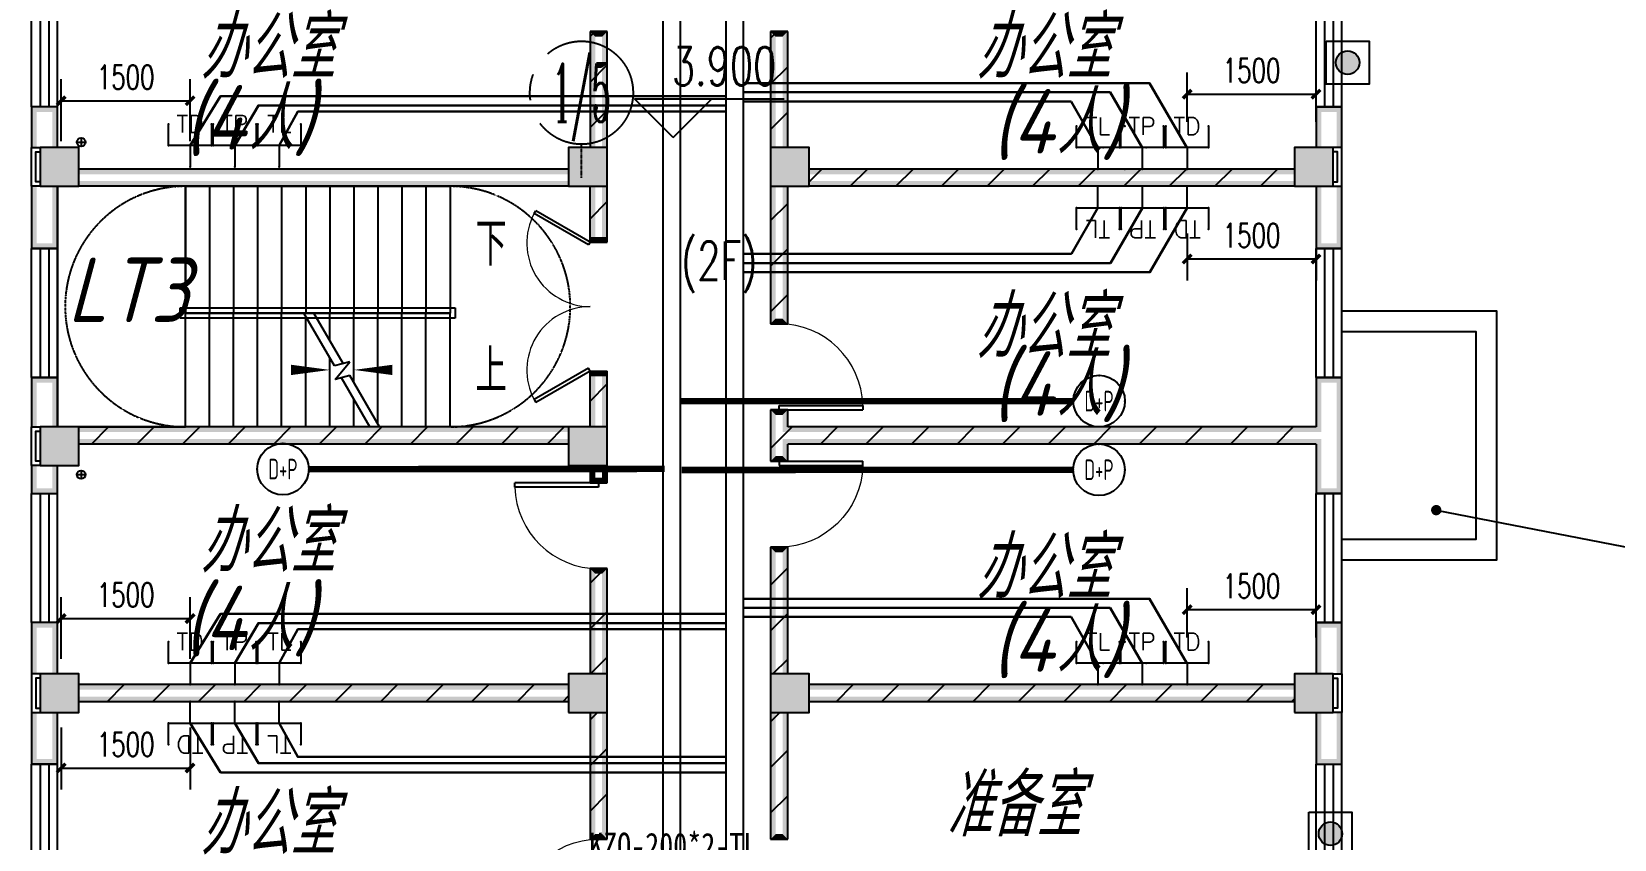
# Model space of a CAD drawing. Extents: x 1241380 to 1952554, y 1012187 to 1766051.
# Drawn here: x 1575465 to 1593888, y 1069263 to 1078663 of the extents above; entities that cross this region are included whole.
import ezdxf
from ezdxf.enums import TextEntityAlignment as Align

# ---------------------------------------------------------------- set-up
doc = ezdxf.new("R2010")
doc.units = 0
doc.linetypes.add('CENTER', pattern=[2, 1.25, -0.25, 0.25, -0.25])
doc.linetypes.add('DASH', pattern=[0.35, 0.25, -0.1])
for name, color, linetype in [('1-建筑底图', 8, 'Continuous'), ('AXIS', 251, 'CENTER'), ('AXIS_TEXT', 7, 'Continuous'), ('CABLETRAY_PDS', 4, 'Continuous'), ('EQUIP-插座', 3, 'Continuous'), ('EQUIP-照明', 3, 'Continuous'), ('EQUIP-通讯', 3, 'Continuous'), ('PUB_HATCH', 8, 'Continuous'), ('TEL_DIM', 3, 'Continuous'), ('WIRE-综合布线', 5, 'Continuous'), ('光纤点位', 3, 'Continuous'), ('内网桥架', 1, 'Continuous'), ('填充', 8, 'Continuous'), ('抗震支吊架', 2, 'Continuous'), ('排水', 153, 'Continuous'), ('红机电话', 3, 'Continuous'), ('蓝机电话', 3, 'Continuous')]:
    doc.layers.add(name, color=color, linetype=linetype)
doc.layers.add('内网线路', color=1, linetype='Continuous', lineweight=30)
doc.layers.get('EQUIP-插座').off()
doc.styles.add('_TCH_AXIS', font='COMPLEX', dxfattribs={"bigfont": 'GBCBIG'})
doc.styles.add('_TCH_DIM', font='SIMPLEX', dxfattribs={"bigfont": 'GBCBIG'})
doc.styles.add('_TEL_ATTDEF', font='GBENOR', dxfattribs={"width": 0.8, "height": 3, "bigfont": 'GBCBIG'})
doc.styles.add('_TEL_DIM', font='SIMPLEX', dxfattribs={"width": 0.8, "height": 3.5, "bigfont": 'HZTXT'})
doc.styles.add('A_DIM_T3', font='SIMPLEX', dxfattribs={"width": 0.7, "bigfont": 'HZ'})
doc.styles.add('COMPLEX', font='COMPLEX')
doc.styles.add('kzcad', font='', dxfattribs={"width": 0.8})
doc.styles.get("Standard").update_dxf_attribs({"font": 'gbeitc.shx', "bigfont": 'gbcbig.shx'})
doc.styles.get('kzcad').set_extended_font_data('SimSun')
doc.linetypes.add('JIEDI', pattern='A,1.25,-0.25,0.25,-0.25,0.625,["/",Standard,S=0.6,R=0,X=0,Y=-0.3],0.625,-0.25,0.25,-0.25', length=4)
doc.dimstyles.new('_TCH_ARCH&&100', dxfattribs={"dimtxt": 280, "dimasz": 100, "dimexe": 250, "dimexo": 300, "dimgap": 135, "dimtad": 1, "dimdec": 0, "dimzin": 0, "dimdsep": 46, "dimtxsty": 'A_DIM_T3', "dimblk": 'ARCHTICK', "dimcen": 0.09, "dimclrt": 7, "dimazin": 2, "dimtfac": 1, "dimtdec": 0, "dimtix": 1, "dimtmove": 2, "dimatfit": 3, "dimfxl": 100, "dimtolj": 1, "dimtzin": 0, "dimarcsym": 0})
pattern_1 = [(45, (933820.03, 485085.73), (-265.16515, 265.16515), [])]

# ---------------------------------------------------------------- blocks, each defined once
blk = doc.blocks.new('_AXISO')
blk.add_circle((0, 0), 0.5)
at = {"layer": 'AXIS_TEXT', "style": 'COMPLEX', "width": 1.041667}
blk.add_attdef('A', text='', height=0.56, dxfattribs=at).set_placement((-0.25, -0.28), (0.25, -0.28), align=Align.FIT)
blk = doc.blocks.new('ERT')
at = {"layer": 'AXIS'}
blk.add_line((937858.2, 821442.1), (937858.2, 821831), dxfattribs=at)
ref = blk.add_blockref('_AXISO', (937858.2, 822431), dxfattribs=dict(at, xscale=1200, yscale=1200, zscale=1200))
ref.add_attrib('A', '1/5', dxfattribs={"layer": 'AXIS_TEXT', "height": 678.82, "style": '_TCH_AXIS', "width": 0.411765}).set_placement((937518.8, 822091.6), (938197.6, 822091.6), align=Align.FIT)
blk = doc.blocks.new('ng')
at = {"layer": '排水'}
for p, q in [((345991, 781358), (346091, 781358)), ((346041, 781408), (346041, 781308))]:
    blk.add_line(p, q, dxfattribs=at)
blk.add_circle((346041, 781358), 50, dxfattribs=at)
blk = doc.blocks.new('雨水管')
at = {"layer": '排水'}
for p in [(585943, -88251), (585943, -92122)]:
    blk.add_blockref('ng', p, dxfattribs=at)
blk = doc.blocks.new('xfjyc')
at = {"layer": '填充'}
h = blk.add_hatch(color=1, dxfattribs=at)
h.dxf.hatch_style = 1
edge = h.paths.add_edge_path()
edge.add_arc((250, 250), 137, 0, 360)
blk.add_lwpolyline([(0, 500), (500, 500), (500, 0), (0, 0)], close=True)
at = {"color": 1}
blk.add_circle((250, 250), 137, dxfattribs=at)
blk = doc.blocks.new('120men-1500')
at = {"color": 4}
for p, q in [((924728, 318058), (924362, 317425)), ((924761, 318039), (924395, 317406)), ((924728, 318058), (924761, 318039)), ((926228, 318058), (926196, 318039)), ((926196, 318039), (926561, 317406)), ((926228, 318058), (926594, 317425)), ((924395, 317406), (924362, 317425)), ((926561, 317406), (926594, 317425))]:
    blk.add_line(p, q, dxfattribs=at)
at = {"color": 4, "lineweight": 13}
for centre, start, end in [((924738, 318062), 242.3683, 359.7257), ((926218, 318062), 180.2743, 297.6317)]:
    blk.add_arc(centre, 740, start, end, dxfattribs=at)
blk = doc.blocks.new('$DorLib2D$00000001')
at = {"color": 0}
for p, q in [((0.45, 0.975), (0.5, 0.975)), ((0.45, 0), (0.45, 0.975)), ((0.5, 0), (0.5, 0.975)), ((0.5, 0), (0.45, 0))]:
    blk.add_line(p, q, dxfattribs=at)
at = {"color": 0, "lineweight": 13}
blk.add_arc((0.475, 0), 0.975, 91.4693, 180, dxfattribs=at)
blk = doc.blocks.new('$WINLIB2D$00000001')
at = {"color": 0}
for points in [[(-0.5, 0.5), (-0.5, -0.5)], [(-0.5, 0.5), (0.5, 0.5)], [(0.5, -0.5), (0.5, 0.5)], [(0.5, 0.167), (-0.5, 0.167)], [(0.5, -0.167), (-0.5, -0.167)], [(-0.5, -0.5), (0.5, -0.5)]]:
    blk.add_lwpolyline(points, dxfattribs=at)
blk = doc.blocks.new('_FZH')
blk.add_lwpolyline([(-0.5, -0.5), (0.5, -0.5), (0.5, 0.5), (-0.5, 0.5)], close=True)
at = {"layer": 'PUB_HATCH'}
blk.add_solid([(-0.5, -0.5), (0.5, -0.5), (-0.5, 0.5), (0.5, 0.5)], dxfattribs=at)
blk = doc.blocks.new('1-二层建筑底图')
at = {"layer": '1-建筑底图'}
h = blk.add_hatch(dxfattribs=at)
h.set_pattern_fill('普通砖', color=256, scale=150, style=0)
h.set_pattern_definition(pattern_1)
h.paths.add_polyline_path([(1581965, 1122521), (1582165, 1122521), (1582165, 1123871), (1581965, 1123871)])
for points in [[(1582165, 1123871), (1581965, 1123871), (1582025, 1123811), (1582105, 1123811)], [(1581965, 1122521), (1582025, 1122521), (1582025, 1123811), (1581965, 1123871)], [(1582105, 1122521), (1582165, 1122521), (1582165, 1123871), (1582105, 1123811)], [(1584265, 1123871), (1584065, 1123871), (1584125, 1123811), (1584205, 1123811)], [(1584065, 1122521), (1584125, 1122521), (1584125, 1123811), (1584065, 1123871)], [(1584205, 1122521), (1584265, 1122521), (1584265, 1123871), (1584205, 1123811)], [(1575765, 1122996), (1575465, 1122996), (1575525, 1122936), (1575705, 1122936)], [(1575465, 1122996), (1575465, 1122521), (1575525, 1122521), (1575525, 1122936)], [(1575765, 1122521), (1575765, 1122996), (1575705, 1122936), (1575705, 1122521)], [(1590715, 1122996), (1590415, 1122996), (1590475, 1122936), (1590655, 1122936)], [(1590415, 1122996), (1590415, 1122521), (1590475, 1122521), (1590475, 1122936)], [(1590715, 1122521), (1590715, 1122996), (1590655, 1122936), (1590655, 1122521)], [(1576015, 1122521), (1575565, 1122521), (1575625, 1122461), (1575955, 1122461)], [(1575565, 1122521), (1575565, 1122071), (1575625, 1122131), (1575625, 1122461)], [(1576015, 1122071), (1576015, 1122521), (1575955, 1122461), (1575955, 1122131)], [(1582165, 1122521), (1581715, 1122521), (1581775, 1122461), (1582105, 1122461)], [(1581715, 1122521), (1581715, 1122071), (1581775, 1122131), (1581775, 1122461)], [(1582165, 1122071), (1582165, 1122521), (1582105, 1122461), (1582105, 1122131)], [(1584515, 1122521), (1584065, 1122521), (1584125, 1122461), (1584455, 1122461)], [(1584065, 1122521), (1584065, 1122071), (1584125, 1122131), (1584125, 1122461)], [(1584515, 1122071), (1584515, 1122521), (1584455, 1122461), (1584455, 1122131)], [(1590615, 1122521), (1590165, 1122521), (1590225, 1122461), (1590555, 1122461)], [(1590165, 1122521), (1590165, 1122071), (1590225, 1122131), (1590225, 1122461)], [(1590615, 1122071), (1590615, 1122521), (1590555, 1122461), (1590555, 1122131)], [(1575565, 1122071), (1576015, 1122071), (1575955, 1122131), (1575625, 1122131)], [(1576015, 1122271), (1576015, 1122211), (1581715, 1122211), (1581715, 1122271)], [(1576015, 1122131), (1576015, 1122071), (1581715, 1122071), (1581715, 1122131)], [(1581715, 1122071), (1582165, 1122071), (1582105, 1122131), (1581775, 1122131)], [(1584065, 1122071), (1584515, 1122071), (1584455, 1122131), (1584125, 1122131)], [(1584515, 1122271), (1584515, 1122211), (1590165, 1122211), (1590165, 1122271)], [(1584515, 1122131), (1584515, 1122071), (1590165, 1122071), (1590165, 1122131)], [(1590165, 1122071), (1590615, 1122071), (1590555, 1122131), (1590225, 1122131)], [(1575465, 1122071), (1575465, 1121346), (1575525, 1121406), (1575525, 1122071)], [(1575765, 1121346), (1575765, 1122071), (1575705, 1122071), (1575705, 1121406)], [(1582025, 1122071), (1581965, 1122071), (1581965, 1121421), (1582025, 1121421)], [(1582165, 1122071), (1582105, 1122071), (1582105, 1121421), (1582165, 1121421)], [(1584125, 1122071), (1584065, 1122071), (1584065, 1120471), (1584125, 1120531)], [(1584265, 1122071), (1584205, 1122071), (1584205, 1120531), (1584265, 1120471)], [(1590415, 1122071), (1590415, 1121346), (1590475, 1121406), (1590475, 1122071)], [(1590715, 1121346), (1590715, 1122071), (1590655, 1122071), (1590655, 1121406)], [(1575465, 1121346), (1575765, 1121346), (1575705, 1121406), (1575525, 1121406)], [(1581965, 1121421), (1582165, 1121421), (1582165, 1121481), (1581965, 1121481)], [(1590415, 1121346), (1590715, 1121346), (1590655, 1121406), (1590475, 1121406)], [(1584065, 1120471), (1584265, 1120471), (1584205, 1120531), (1584125, 1120531)], [(1581965, 1119271), (1582025, 1119271), (1582025, 1119921), (1581965, 1119921)], [(1581965, 1119921), (1581965, 1119861), (1582165, 1119861), (1582165, 1119921)], [(1582105, 1119271), (1582165, 1119271), (1582165, 1119921), (1582105, 1119921)], [(1575765, 1119846), (1575465, 1119846), (1575525, 1119786), (1575705, 1119786)], [(1575465, 1119846), (1575465, 1119271), (1575525, 1119271), (1575525, 1119786)], [(1575705, 1119271), (1575765, 1119271), (1575765, 1119846), (1575705, 1119786)], [(1590715, 1119846), (1590415, 1119846), (1590475, 1119786), (1590655, 1119786)], [(1590415, 1119846), (1590415, 1119271), (1590475, 1119211), (1590475, 1119786)], [(1590715, 1119171), (1590715, 1119846), (1590655, 1119786), (1590655, 1119171)], [(1584265, 1119471), (1584065, 1119471), (1584125, 1119411), (1584205, 1119411)], [(1584065, 1119471), (1584065, 1119171), (1584125, 1119171), (1584125, 1119411)], [(1584265, 1119271), (1584265, 1119471), (1584205, 1119411), (1584205, 1119211)], [(1576015, 1119271), (1575565, 1119271), (1575625, 1119211), (1575955, 1119211)], [(1575565, 1119271), (1575565, 1118821), (1575625, 1118881), (1575625, 1119211)], [(1576015, 1118821), (1576015, 1119271), (1575955, 1119211), (1575955, 1118881)], [(1576015, 1119271), (1576015, 1119211), (1581715, 1119211), (1581715, 1119271)], [(1582165, 1119271), (1581715, 1119271), (1581775, 1119211), (1582105, 1119211)], [(1581715, 1119271), (1581715, 1118821), (1581775, 1118881), (1581775, 1119211)], [(1582165, 1118821), (1582165, 1119271), (1582105, 1119211), (1582105, 1118881)], [(1584065, 1119171), (1584065, 1118871), (1584125, 1118931), (1584125, 1119171)], [(1590415, 1119271), (1584265, 1119271), (1584205, 1119211), (1590475, 1119211)], [(1590715, 1118496), (1590715, 1119171), (1590655, 1119171), (1590655, 1118556)], [(1576015, 1119131), (1576015, 1119071), (1581715, 1119071), (1581715, 1119131)], [(1584265, 1118871), (1584265, 1119071), (1584205, 1119131), (1584205, 1118931)], [(1590415, 1119071), (1584265, 1119071), (1584205, 1119131), (1590475, 1119131)], [(1590415, 1119071), (1590415, 1118496), (1590475, 1118556), (1590475, 1119131)], [(1575465, 1118821), (1575465, 1118496), (1575525, 1118556), (1575525, 1118821)], [(1575565, 1118821), (1576015, 1118821), (1575955, 1118881), (1575625, 1118881)], [(1575765, 1118496), (1575765, 1118821), (1575705, 1118821), (1575705, 1118556)], [(1581715, 1118821), (1582165, 1118821), (1582105, 1118881), (1581775, 1118881)], [(1582025, 1118821), (1581965, 1118821), (1581965, 1118621), (1582025, 1118681)], [(1582165, 1118821), (1582105, 1118821), (1582105, 1118681), (1582165, 1118621)], [(1584065, 1118871), (1584265, 1118871), (1584205, 1118931), (1584125, 1118931)], [(1581965, 1118621), (1582165, 1118621), (1582105, 1118681), (1582025, 1118681)], [(1575465, 1118496), (1575765, 1118496), (1575705, 1118556), (1575525, 1118556)], [(1590415, 1118496), (1590715, 1118496), (1590655, 1118556), (1590475, 1118556)], [(1584265, 1117871), (1584065, 1117871), (1584125, 1117811), (1584205, 1117811)], [(1584065, 1116396), (1584125, 1116396), (1584125, 1117811), (1584065, 1117871)], [(1584205, 1116396), (1584265, 1116396), (1584265, 1117871), (1584205, 1117811)], [(1582165, 1117621), (1581965, 1117621), (1582025, 1117561), (1582105, 1117561)], [(1581965, 1116396), (1582025, 1116396), (1582025, 1117561), (1581965, 1117621)], [(1582105, 1116396), (1582165, 1116396), (1582165, 1117621), (1582105, 1117561)], [(1575765, 1116996), (1575465, 1116996), (1575525, 1116936), (1575705, 1116936)], [(1575465, 1116996), (1575465, 1116396), (1575525, 1116396), (1575525, 1116936)], [(1575765, 1116396), (1575765, 1116996), (1575705, 1116936), (1575705, 1116396)], [(1590715, 1116996), (1590415, 1116996), (1590475, 1116936), (1590655, 1116936)], [(1590415, 1116996), (1590415, 1116396), (1590475, 1116396), (1590475, 1116936)], [(1590715, 1116396), (1590715, 1116996), (1590655, 1116936), (1590655, 1116396)], [(1576015, 1116396), (1575565, 1116396), (1575625, 1116336), (1575955, 1116336)], [(1575565, 1116396), (1575565, 1115946), (1575625, 1116006), (1575625, 1116336)], [(1576015, 1115946), (1576015, 1116396), (1575955, 1116336), (1575955, 1116006)], [(1576015, 1116271), (1576015, 1116211), (1581715, 1116211), (1581715, 1116271)], [(1582165, 1116396), (1581715, 1116396), (1581775, 1116336), (1582105, 1116336)], [(1581715, 1116396), (1581715, 1115946), (1581775, 1116006), (1581775, 1116336)], [(1582165, 1115946), (1582165, 1116396), (1582105, 1116336), (1582105, 1116006)], [(1584515, 1116396), (1584065, 1116396), (1584125, 1116336), (1584455, 1116336)], [(1584065, 1116396), (1584065, 1115946), (1584125, 1116006), (1584125, 1116336)], [(1584515, 1115946), (1584515, 1116396), (1584455, 1116336), (1584455, 1116006)], [(1584515, 1116271), (1584515, 1116211), (1590165, 1116211), (1590165, 1116271)], [(1590615, 1116396), (1590165, 1116396), (1590225, 1116336), (1590555, 1116336)], [(1590165, 1116396), (1590165, 1115946), (1590225, 1116006), (1590225, 1116336)], [(1590615, 1115946), (1590615, 1116396), (1590555, 1116336), (1590555, 1116006)], [(1576015, 1116131), (1576015, 1116071), (1581715, 1116071), (1581715, 1116131)], [(1584515, 1116131), (1584515, 1116071), (1590165, 1116071), (1590165, 1116131)], [(1575465, 1115946), (1575465, 1115346), (1575525, 1115406), (1575525, 1115946)], [(1575565, 1115946), (1576015, 1115946), (1575955, 1116006), (1575625, 1116006)], [(1575765, 1115346), (1575765, 1115946), (1575705, 1115946), (1575705, 1115406)], [(1581715, 1115946), (1582165, 1115946), (1582105, 1116006), (1581775, 1116006)], [(1582025, 1115946), (1581965, 1115946), (1581965, 1114472), (1582025, 1114532)], [(1582165, 1115946), (1582105, 1115946), (1582105, 1114532), (1582165, 1114472)], [(1584065, 1115946), (1584515, 1115946), (1584455, 1116006), (1584125, 1116006)], [(1584125, 1115946), (1584065, 1115946), (1584065, 1114471), (1584125, 1114531)], [(1584265, 1115946), (1584205, 1115946), (1584205, 1114531), (1584265, 1114471)], [(1590165, 1115946), (1590615, 1115946), (1590555, 1116006), (1590225, 1116006)], [(1590415, 1115946), (1590415, 1115346), (1590475, 1115406), (1590475, 1115946)], [(1590715, 1115346), (1590715, 1115946), (1590655, 1115946), (1590655, 1115406)], [(1575465, 1115346), (1575765, 1115346), (1575705, 1115406), (1575525, 1115406)], [(1590415, 1115346), (1590715, 1115346), (1590655, 1115406), (1590475, 1115406)], [(1581965, 1114472), (1582165, 1114472), (1582105, 1114532), (1582025, 1114532)], [(1584065, 1114471), (1584265, 1114471), (1584205, 1114531), (1584125, 1114531)]]:
    blk.add_hatch(color=256, dxfattribs=at).paths.add_polyline_path(points)
h = blk.add_hatch(dxfattribs=at)
h.set_pattern_fill('普通砖', color=256, scale=150, style=0)
h.set_pattern_definition(pattern_1)
h.paths.add_polyline_path([(1584065, 1122521), (1584265, 1122521), (1584265, 1123871), (1584065, 1123871)])
h = blk.add_hatch(dxfattribs=at)
h.set_pattern_fill('普通砖', color=256, scale=150, style=0)
h.set_pattern_definition(pattern_1)
h.paths.add_polyline_path([(1584515, 1122271), (1584515, 1122071), (1590165, 1122071), (1590165, 1122271)])
h = blk.add_hatch(dxfattribs=at)
h.set_pattern_fill('普通砖', color=256, scale=150, style=0)
h.set_pattern_definition(pattern_1)
h.paths.add_polyline_path([(1582165, 1122071), (1581965, 1122071), (1581965, 1121421), (1582165, 1121421)])
h = blk.add_hatch(dxfattribs=at)
h.set_pattern_fill('普通砖', color=256, scale=150, style=0)
h.set_pattern_definition(pattern_1)
h.paths.add_polyline_path([(1584265, 1122071), (1584065, 1122071), (1584065, 1120471), (1584265, 1120471)])
h = blk.add_hatch(dxfattribs=at)
h.set_pattern_fill('普通砖', color=256, scale=150, style=0)
h.set_pattern_definition(pattern_1)
h.paths.add_polyline_path([(1581965, 1119271), (1582165, 1119271), (1582165, 1119921), (1581965, 1119921)])
h = blk.add_hatch(dxfattribs=at)
h.set_pattern_fill('普通砖', color=256, scale=150, style=0)
h.set_pattern_definition(pattern_1)
h.paths.add_polyline_path([(1584205, 1119211), (1584265, 1119271), (1584265, 1119471), (1584065, 1119471), (1584065, 1119171), (1584198, 1119171)])
h = blk.add_hatch(dxfattribs=at)
h.set_pattern_fill('普通砖', color=256, scale=150, style=0)
h.set_pattern_definition(pattern_1)
h.paths.add_polyline_path([(1576015, 1119271), (1576015, 1119071), (1581715, 1119071), (1581715, 1119271)])
h = blk.add_hatch(dxfattribs=at)
h.set_pattern_fill('普通砖', color=256, scale=150, style=0)
h.set_pattern_definition(pattern_1)
h.paths.add_polyline_path([(1584198, 1119171), (1584065, 1119171), (1584065, 1118871), (1584265, 1118871), (1584265, 1119071), (1584205, 1119131)])
h = blk.add_hatch(dxfattribs=at)
h.set_pattern_fill('普通砖', color=256, scale=150, style=0)
h.set_pattern_definition(pattern_1)
h.paths.add_polyline_path([(1590515, 1119171), (1590415, 1119271), (1584265, 1119271), (1584205, 1119211), (1584198, 1119171), (1584205, 1119131), (1584265, 1119071), (1590415, 1119071)])
h = blk.add_hatch(dxfattribs=at)
h.set_pattern_fill('普通砖', color=256, scale=150, style=0)
h.set_pattern_definition(pattern_1)
h.paths.add_polyline_path([(1582165, 1118821), (1581965, 1118821), (1581965, 1118621), (1582165, 1118621)])
h = blk.add_hatch(dxfattribs=at)
h.set_pattern_fill('普通砖', color=256, scale=150, style=0)
h.set_pattern_definition(pattern_1)
h.paths.add_polyline_path([(1584065, 1116396), (1584265, 1116396), (1584265, 1117871), (1584065, 1117871)])
h = blk.add_hatch(dxfattribs=at)
h.set_pattern_fill('普通砖', color=256, scale=150, style=0)
h.set_pattern_definition(pattern_1)
h.paths.add_polyline_path([(1581965, 1116396), (1582165, 1116396), (1582165, 1117621), (1581965, 1117621)])
h = blk.add_hatch(dxfattribs=at)
h.set_pattern_fill('普通砖', color=256, scale=150, style=0)
h.set_pattern_definition(pattern_1)
h.paths.add_polyline_path([(1576015, 1116271), (1576015, 1116071), (1581715, 1116071), (1581715, 1116271)])
h = blk.add_hatch(dxfattribs=at)
h.set_pattern_fill('普通砖', color=256, scale=150, style=0)
h.set_pattern_definition(pattern_1)
h.paths.add_polyline_path([(1584515, 1116271), (1584515, 1116071), (1590165, 1116071), (1590165, 1116271)])
h = blk.add_hatch(dxfattribs=at)
h.set_pattern_fill('普通砖', color=256, scale=150, style=0)
h.set_pattern_definition(pattern_1)
h.paths.add_polyline_path([(1582165, 1115946), (1581965, 1115946), (1581965, 1114472), (1582165, 1114472)])
h = blk.add_hatch(dxfattribs=at)
h.set_pattern_fill('普通砖', color=256, scale=150, style=0)
h.set_pattern_definition(pattern_1)
h.paths.add_polyline_path([(1584265, 1115946), (1584065, 1115946), (1584065, 1114471), (1584265, 1114471)])
for p, q in [((1582165, 1123871), (1581965, 1123871)), ((1581965, 1123871), (1581965, 1122521)), ((1582165, 1122521), (1582165, 1123871)), ((1584265, 1123871), (1584065, 1123871)), ((1584065, 1123871), (1584065, 1122521)), ((1584265, 1122521), (1584265, 1123871)), ((1582932, 1122638), (1582482, 1123088)), ((1582482, 1123088), (1584223, 1123088)), ((1582932, 1122638), (1583382, 1123088)), ((1575765, 1122996), (1575465, 1122996)), ((1575465, 1122996), (1575465, 1122521)), ((1575765, 1122521), (1575765, 1122996)), ((1590715, 1122996), (1590415, 1122996)), ((1590415, 1122996), (1590415, 1122521)), ((1590715, 1122521), (1590715, 1122996)), ((1581715, 1122271), (1576015, 1122271)), ((1590165, 1122271), (1584515, 1122271)), ((1575465, 1122071), (1575465, 1121346)), ((1575765, 1121346), (1575765, 1122071)), ((1575765, 1122071), (1575765, 1119271)), ((1577255, 1122071), (1576015, 1122071)), ((1581715, 1122071), (1576015, 1122071)), ((1577255, 1119271), (1577255, 1122071)), ((1577255, 1122071), (1580335, 1122071)), ((1577255, 1122071), (1577255, 1120596)), ((1577535, 1122071), (1577535, 1120596)), ((1577815, 1122071), (1577815, 1120596)), ((1578095, 1122071), (1578095, 1120596)), ((1578375, 1122071), (1578375, 1120596)), ((1578655, 1122071), (1578655, 1120596)), ((1578935, 1122071), (1578935, 1120596)), ((1579215, 1122071), (1579215, 1120596)), ((1579495, 1122071), (1579495, 1120596)), ((1579775, 1122071), (1579775, 1120596)), ((1580055, 1122071), (1580055, 1120596)), ((1580335, 1122071), (1580335, 1120596)), ((1581965, 1121421), (1581965, 1122071)), ((1582165, 1121421), (1582165, 1122071)), ((1584065, 1122071), (1584065, 1120471)), ((1584265, 1120471), (1584265, 1122071)), ((1590165, 1122071), (1584515, 1122071)), ((1590415, 1122071), (1590415, 1121346)), ((1590715, 1121346), (1590715, 1122071)), ((1581965, 1121421), (1582165, 1121421)), ((1575465, 1121346), (1575765, 1121346)), ((1590415, 1121346), (1590715, 1121346)), ((1577195, 1120536), (1577195, 1120656)), ((1577195, 1120656), (1580395, 1120656)), ((1580395, 1120656), (1580395, 1120536)), ((1580395, 1120536), (1577195, 1120536)), ((1580335, 1120596), (1577255, 1120596)), ((1577255, 1120596), (1577255, 1120596)), ((1577255, 1120596), (1580335, 1120596)), ((1577255, 1120596), (1580335, 1120596)), ((1578635, 1120596), (1577255, 1120596)), ((1577255, 1119271), (1577255, 1120596)), ((1577535, 1119271), (1577535, 1120596)), ((1577815, 1119271), (1577815, 1120596)), ((1578095, 1119271), (1578095, 1120596)), ((1578375, 1119271), (1578375, 1120596)), ((1578990, 1119981), (1578635, 1120596)), ((1578655, 1119271), (1578655, 1120561)), ((1580335, 1120596), (1578750, 1120596)), ((1579090, 1120008), (1578750, 1120596)), ((1578935, 1120276), (1578935, 1120596)), ((1579215, 1119791), (1579215, 1120596)), ((1579495, 1119306), (1579495, 1120596)), ((1579775, 1119271), (1579775, 1120596)), ((1580055, 1119271), (1580055, 1120596)), ((1580335, 1120596), (1580335, 1120596)), ((1580335, 1120596), (1580335, 1120596)), ((1580335, 1119271), (1580335, 1120596)), ((1584065, 1120471), (1584265, 1120471)), ((1578935, 1119271), (1578935, 1120076)), ((1579170, 1120029), (1578990, 1119981)), ((1578998, 1119823), (1579170, 1120029)), ((1581965, 1119271), (1581965, 1119921)), ((1581965, 1119921), (1582165, 1119921)), ((1582165, 1119271), (1582165, 1119921)), ((1575765, 1119846), (1575465, 1119846)), ((1575465, 1119846), (1575465, 1119271)), ((1575765, 1119271), (1575765, 1119846)), ((1579170, 1119869), (1578998, 1119823)), ((1579400, 1119271), (1579070, 1119842)), ((1579515, 1119271), (1579170, 1119869)), ((1590715, 1119846), (1590415, 1119846)), ((1590415, 1119846), (1590415, 1119271)), ((1590715, 1119171), (1590715, 1119846)), ((1579215, 1119271), (1579215, 1119591)), ((1584265, 1119471), (1584065, 1119471)), ((1584065, 1119471), (1584065, 1119171)), ((1584265, 1119271), (1584265, 1119471)), ((1576015, 1119271), (1577255, 1119271)), ((1581715, 1119271), (1576015, 1119271)), ((1579400, 1119271), (1577255, 1119271)), ((1580335, 1119271), (1579515, 1119271)), ((1584065, 1119171), (1584065, 1118871)), ((1590415, 1119271), (1584265, 1119271)), ((1590715, 1118496), (1590715, 1119171)), ((1581715, 1119071), (1576015, 1119071)), ((1584265, 1118871), (1584265, 1119071)), ((1590415, 1119071), (1584265, 1119071)), ((1590415, 1119071), (1590415, 1118496)), ((1575465, 1118821), (1575465, 1118496)), ((1575765, 1118496), (1575765, 1118821)), ((1581965, 1118821), (1581965, 1118621)), ((1582165, 1118621), (1582165, 1118821)), ((1584065, 1118871), (1584265, 1118871)), ((1581965, 1118621), (1582165, 1118621)), ((1575465, 1118496), (1575765, 1118496)), ((1590415, 1118496), (1590715, 1118496)), ((1591815, 1118302), (1594116, 1117854)), ((1584265, 1117871), (1584065, 1117871)), ((1584065, 1117871), (1584065, 1116396)), ((1584265, 1116396), (1584265, 1117871)), ((1582165, 1117621), (1581965, 1117621)), ((1581965, 1117621), (1581965, 1116396)), ((1582165, 1116396), (1582165, 1117621)), ((1575765, 1116996), (1575465, 1116996)), ((1575465, 1116996), (1575465, 1116396)), ((1575765, 1116396), (1575765, 1116996)), ((1590715, 1116996), (1590415, 1116996)), ((1590415, 1116996), (1590415, 1116396)), ((1590715, 1116396), (1590715, 1116996)), ((1581715, 1116271), (1576015, 1116271)), ((1590165, 1116271), (1584515, 1116271)), ((1581715, 1116071), (1576015, 1116071)), ((1590165, 1116071), (1584515, 1116071)), ((1575465, 1115946), (1575465, 1115346)), ((1575765, 1115346), (1575765, 1115946)), ((1581965, 1115946), (1581965, 1114472)), ((1582165, 1114472), (1582165, 1115946)), ((1584065, 1115946), (1584065, 1114471)), ((1584265, 1114471), (1584265, 1115946)), ((1590415, 1115946), (1590415, 1115346)), ((1590715, 1115346), (1590715, 1115946)), ((1575465, 1115346), (1575765, 1115346)), ((1590415, 1115346), (1590715, 1115346)), ((1581965, 1114472), (1582165, 1114472)), ((1584065, 1114471), (1584265, 1114471))]:
    blk.add_line(p, q, dxfattribs=at)
for points in [[(1575565, 1122071), (1575465, 1122071), (1575465, 1122521), (1575565, 1122521)], [(1590615, 1122071), (1590715, 1122071), (1590715, 1122521), (1590615, 1122521)], [(1575565, 1122121), (1575515, 1122121), (1575515, 1122471), (1575565, 1122471)], [(1590615, 1122121), (1590665, 1122121), (1590665, 1122471), (1590615, 1122471)], [(1590715, 1120621), (1592515, 1120621), (1592515, 1117721), (1590715, 1117721)], [(1590715, 1120381), (1592275, 1120381), (1592275, 1117961), (1590715, 1117961)], [(1575565, 1118821), (1575465, 1118821), (1575465, 1119271), (1575565, 1119271)], [(1575565, 1118871), (1575515, 1118871), (1575515, 1119221), (1575565, 1119221)], [(1575565, 1116396), (1575465, 1116396), (1575465, 1115946), (1575565, 1115946)], [(1575565, 1116346), (1575515, 1116346), (1575515, 1115996), (1575565, 1115996)], [(1590615, 1116396), (1590715, 1116396), (1590715, 1115946), (1590615, 1115946)], [(1590615, 1116346), (1590665, 1116346), (1590665, 1115996), (1590615, 1115996)]]:
    blk.add_lwpolyline(points, dxfattribs=at)
for points in [[(1580475, 1121409, 0, 0, 0), (1576555, 1121409, 0, 0, 0), (1576555, 1119934, 0, 0, 0), (1578935, 1119934, 0, 120, 0), (1578485, 1119934, 0, 0, 0)], [(1580475, 1119934, 0, 0, 0), (1579215, 1119934, 0, 120, 0), (1579665, 1119934, 0, 0, 0)]]:
    blk.add_lwpolyline(points, format="xyseb", dxfattribs=at)
at = {"layer": '1-建筑底图', "const_width": 60}
blk.add_lwpolyline([(1591785, 1118308, 1), (1591844, 1118296, 1)], format="xyb", close=True, dxfattribs=at)
at = {"layer": '1-建筑底图', "color": 9, "linetype": 'DASH'}
for centre, start, end in [((1577255, 1120671), 90, 270), ((1580335, 1120671), 270, 90)]:
    blk.add_arc(centre, 1400, start, end, dxfattribs=at)
at = {"layer": '1-建筑底图'}
for name, p in [('ERT', (644007, 300729)), ('雨水管', (644057, 429479)), ('xfjyc', (1590533, 1123260)), ('xfjyc', (1590333, 1114286))]:
    blk.add_blockref(name, p, dxfattribs=at)
for name, p, xscale, yscale, zscale, rotation in [('$WINLIB2D$00000001', (1575615, 1123746), 1500, -300, 1500, 90.00001036309288), ('$WINLIB2D$00000001', (1590565, 1123746), -1500, -300, -1500, 269.9999999995822), ('_FZH', (1575790, 1122296), 449.9999998612329, 449.9999998612329, 449.9999998612329, 8.878653025389045e-09), ('_FZH', (1581940, 1122296), 449.9999999692664, 449.9999999692664, 449.9999999692664, 8.893475482394834e-09), ('_FZH', (1584290, 1122296), 449.9999998612329, 449.9999998612329, 449.9999998612329, 8.878653025389045e-09), ('_FZH', (1590390, 1122296), 449.9999998612329, 449.9999998612329, 449.9999998612329, 8.878653025389045e-09), ('$WINLIB2D$00000001', (1575615, 1120596), 1500, 300, 1500, 89.99998001749452), ('$WINLIB2D$00000001', (1590565, 1120596), -1500, -300, -1500, 270.0000000003818), ('$DorLib2D$00000001', (1584165, 1119971), -1000, -1000, -1000, 90), ('_FZH', (1575790, 1119046), 449.9999998612329, 449.9999998612329, 449.9999998612329, 8.878653025389045e-09), ('_FZH', (1581940, 1119046), 449.9999999692664, 449.9999999692664, 449.9999999692664, 8.893475482394834e-09), ('$DorLib2D$00000001', (1584165, 1118371), 1000, -1000, 1000, 90), ('$DorLib2D$00000001', (1582065, 1118121), 1000, 1000, 1000, 90), ('$WINLIB2D$00000001', (1575615, 1117746), 1500, -300, 1500, 90), ('$WINLIB2D$00000001', (1590565, 1117746), -1500, -300, -1500, 270), ('_FZH', (1575790, 1116171), 449.9999998612329, 449.9999998612329, 449.9999998612329, 8.878653025389045e-09), ('_FZH', (1581940, 1116171), 449.9999998612329, 449.9999998612329, 449.9999998612329, 8.878653025389045e-09), ('_FZH', (1584290, 1116171), 449.9999998612329, 449.9999998612329, 449.9999998612329, 8.878653025389045e-09), ('_FZH', (1590390, 1116171), 449.9999998612329, 449.9999998612329, 449.9999998612329, 8.878653025389045e-09), ('$WINLIB2D$00000001', (1575615, 1114596), 1500, 300, 1500, 90), ('$WINLIB2D$00000001', (1590565, 1114596), -1500, 300, -1500, 270), ('$DorLib2D$00000001', (1582065, 1113972), -1000, 1000, -1000, 90)]:
    blk.add_blockref(name, p, dxfattribs=dict(at, xscale=xscale, yscale=yscale, zscale=zscale, rotation=rotation))
at = {"layer": '1-建筑底图', "rotation": 270}
blk.add_blockref('120men-1500', (1263907, 2046149), dxfattribs=at)
at = {"layer": '1-建筑底图'}
for s, height, p in [('办公室', 723.4, (1577427, 1123325)), ('办公室', 723.4, (1586458, 1123325)), ('(4', 750, (1577233, 1122497)), ('人', 723, (1577983, 1122497)), (')', 750, (1578510, 1122497)), ('(4', 750, (1586640, 1122451)), ('人', 723, (1587390, 1122451)), (')', 750, (1587917, 1122451)), ('LT3', 750, (1575881, 1120491)), ('办公室', 723.4, (1586458, 1120074)), ('(4', 750, (1586640, 1119400)), ('人', 723, (1587390, 1119400)), (')', 750, (1587917, 1119400)), ('办公室', 723.4, (1577427, 1117577)), ('办公室', 723.4, (1586458, 1117270)), ('(4', 750, (1577233, 1116671)), ('人', 723, (1577983, 1116671)), (')', 750, (1578510, 1116671)), ('(4', 750, (1586640, 1116420)), ('人', 723, (1587390, 1116420)), (')', 750, (1587917, 1116420)), ('准备室', 723.4, (1586111, 1114507)), ('办公室', 723.4, (1577427, 1114294))]:
    blk.add_text(s, height=height, dxfattribs=at).set_placement(p)
at = {"layer": '1-建筑底图', "style": '_TCH_DIM', "width": 0.705882}
for s, p in [('3.900', (1582918, 1123245)), ('(2F)', (1583024, 1120981))]:
    blk.add_text(s, height=446.2, dxfattribs=at).set_placement(p)
at = {"layer": '1-建筑底图', "style": '_TCH_DIM'}
for s, p in [('下', (1580632, 1121146)), ('上', (1580632, 1119671))]:
    blk.add_text(s, height=506, dxfattribs=at).set_placement(p)
blk = doc.blocks.new('$equip_U$00000080(win7-PC-wzy)')
blk.add_circle((0, 0.5), 0.5)
for p in [(0, 0.999), (-0.5, 0.5), (0.5, 0.5)]:
    blk.add_point(p)
at = {"color": 7, "style": '_TEL_DIM', "width": 0.7}
blk.add_attdef('$TEXT$', text='', height=0.4, dxfattribs=at).set_placement((0, 0.5), align=Align.MIDDLE_CENTER)
at = {"color": 7, "style": '_TEL_DIM', "flags": 1}
for tag in ['A', 'REMARK']:
    blk.add_attdef(tag, text='', height=0.00002, dxfattribs=at).set_placement((0, 0), align=Align.MIDDLE_CENTER)
blk = doc.blocks.new('$equip$00001867')
for p, q in [((-0.5, 0.499), (-0.5, 0.999)), ((0.5, 0.999), (0.5, 0.499)), ((0.5, 0.499), (-0.5, 0.499)), ((0, 0.5), (0, 0))]:
    blk.add_line(p, q)
for p in [(-0.5, 0.999), (0.5, 0.999), (-0.5, 0.499), (0.5, 0.499), (0, 0)]:
    blk.add_point(p)
at = {"color": 7, "style": '_TEL_DIM'}
blk.add_attdef('$TEXT$', text='', height=0.4, dxfattribs=at).set_placement((0, 0.999), align=Align.MIDDLE_CENTER)
at = {"color": 7, "style": '_TEL_DIM', "flags": 1}
blk.add_attdef('A', text='', height=0.00002, dxfattribs=at).set_placement((0, 0), align=Align.MIDDLE_CENTER)
blk = doc.blocks.new('$equip$00002670')
for p, q in [((-0.5, 0.499), (-0.5, 0.999)), ((0.5, 0.999), (0.5, 0.499)), ((0.5, 0.499), (-0.5, 0.499)), ((0, 0.5), (0, 0))]:
    blk.add_line(p, q)
for p in [(-0.5, 0.999), (0.5, 0.999), (-0.5, 0.499), (0.5, 0.499), (0, 0)]:
    blk.add_point(p)
at = {"color": 7, "style": '_TEL_DIM'}
blk.add_attdef('$TEXT$', text='', height=0.4, dxfattribs=at).set_placement((0, 0.999), align=Align.MIDDLE_CENTER)
at = {"color": 7, "style": '_TEL_DIM', "flags": 1}
blk.add_attdef('A', text='', height=0.000025, dxfattribs=at).set_placement((0, 0), align=Align.MIDDLE_CENTER)
blk = doc.blocks.new('$equip$00001239')
for p, q in [((-0.5, 1.05), (-0.5, 1)), ((0.5, 1), (-0.5, 1)), ((0.5, 1.05), (0.5, 1)), ((0.5, 0.5), (-0.5, 0.5)), ((0, 0.5), (0, 0))]:
    blk.add_line(p, q)
blk.add_arc((0, 1), 0.5, 180, 0)
for points in [[(0, 0.75), (-0.433, 0.75), (0, 1), (-0.5, 1)], [(0, 0.567), (-0.25, 0.567), (0, 0.75), (-0.433, 0.75)], [(0, 0.5), (0, 0.5), (0, 0.567), (-0.25, 0.567)]]:
    blk.add_solid(points)
at = {"layer": 'EQUIP-照明'}
for p in [(0, 1), (-0.5, 0.5), (0.5, 0.5), (0, 0)]:
    blk.add_point(p, dxfattribs=at)
at = {"layer": 'EQUIP-照明', "flags": 9}
blk.add_attdef('A', (0, 0), '', height=0.00002, dxfattribs=at)
blk = doc.blocks.new('_ArchTick')
at = {"color": 0, "linetype": 'ByBlock', "const_width": 0.4}
blk.add_lwpolyline([(-0.5, -0.5), (0.5, 0.5)], dxfattribs=at)
blk = doc.blocks.new('*D427')
at = {"layer": 'Defpoints', "color": 0}
for p in [(1588915, 1076614), (1590415, 1076614), (1590415, 1076017)]:
    blk.add_point(p, dxfattribs=at)
at = {"layer": 'TEL_DIM', "color": 0, "lineweight": -2, "transparency": 16777216}
for p, q in [((1588915, 1076314), (1588915, 1075767)), ((1590415, 1076314), (1590415, 1075767)), ((1588915, 1076017), (1590415, 1076017))]:
    blk.add_line(p, q, dxfattribs=at)
at = {"layer": 'TEL_DIM', "color": 0, "lineweight": -2, "transparency": 16777216, "xscale": 100, "yscale": 100, "zscale": 100, "rotation": 180}
blk.add_blockref('_ArchTick', (1588915, 1076017), dxfattribs=at)
at = {"layer": 'TEL_DIM', "color": 0, "lineweight": -2, "transparency": 16777216, "xscale": 100, "yscale": 100, "zscale": 100}
blk.add_blockref('_ArchTick', (1590415, 1076017), dxfattribs=at)
at = {"layer": 'TEL_DIM', "color": 7, "transparency": 16777216, "insert": (1589665, 1076292), "char_height": 280, "attachment_point": 5, "style": 'A_DIM_T3'}
blk.add_mtext('\\A1;1500', dxfattribs=at)
blk = doc.blocks.new('*D430')
at = {"layer": 'Defpoints', "color": 0}
for p in [(1590415, 1071936), (1588915, 1071313), (1590415, 1071313)]:
    blk.add_point(p, dxfattribs=at)
at = {"layer": 'TEL_DIM', "color": 0, "lineweight": -2, "transparency": 16777216}
for p, q in [((1588915, 1071613), (1588915, 1072186)), ((1590415, 1071613), (1590415, 1072186)), ((1588915, 1071936), (1590415, 1071936))]:
    blk.add_line(p, q, dxfattribs=at)
at = {"layer": 'TEL_DIM', "color": 0, "lineweight": -2, "transparency": 16777216, "xscale": 100, "yscale": 100, "zscale": 100, "rotation": 180}
blk.add_blockref('_ArchTick', (1588915, 1071936), dxfattribs=at)
at = {"layer": 'TEL_DIM', "color": 0, "lineweight": -2, "transparency": 16777216, "xscale": 100, "yscale": 100, "zscale": 100}
blk.add_blockref('_ArchTick', (1590415, 1071936), dxfattribs=at)
at = {"layer": 'TEL_DIM', "color": 7, "transparency": 16777216, "insert": (1589665, 1072211), "char_height": 280, "attachment_point": 5, "style": 'A_DIM_T3'}
blk.add_mtext('\\A1;1500', dxfattribs=at)
blk = doc.blocks.new('*D431')
at = {"layer": 'Defpoints', "color": 0}
for p in [(1590415, 1077936), (1588915, 1077313), (1590415, 1077313)]:
    blk.add_point(p, dxfattribs=at)
at = {"layer": 'TEL_DIM', "color": 0, "lineweight": -2, "transparency": 16777216}
for p, q in [((1588915, 1077613), (1588915, 1078186)), ((1590415, 1077613), (1590415, 1078186)), ((1588915, 1077936), (1590415, 1077936))]:
    blk.add_line(p, q, dxfattribs=at)
at = {"layer": 'TEL_DIM', "color": 0, "lineweight": -2, "transparency": 16777216, "xscale": 100, "yscale": 100, "zscale": 100, "rotation": 180}
blk.add_blockref('_ArchTick', (1588915, 1077936), dxfattribs=at)
at = {"layer": 'TEL_DIM', "color": 0, "lineweight": -2, "transparency": 16777216, "xscale": 100, "yscale": 100, "zscale": 100}
blk.add_blockref('_ArchTick', (1590415, 1077936), dxfattribs=at)
at = {"layer": 'TEL_DIM', "color": 7, "transparency": 16777216, "insert": (1589665, 1078211), "char_height": 280, "attachment_point": 5, "style": 'A_DIM_T3'}
blk.add_mtext('\\A1;1500', dxfattribs=at)
blk = doc.blocks.new('*D433')
at = {"layer": 'Defpoints', "color": 0}
for p in [(1575809, 1070863), (1577309, 1070863), (1577309, 1070093)]:
    blk.add_point(p, dxfattribs=at)
at = {"layer": 'TEL_DIM', "color": 0, "lineweight": -2, "transparency": 16777216}
for p, q in [((1575809, 1070563), (1575809, 1069843)), ((1577309, 1070563), (1577309, 1069843)), ((1575809, 1070093), (1577309, 1070093))]:
    blk.add_line(p, q, dxfattribs=at)
at = {"layer": 'TEL_DIM', "color": 0, "lineweight": -2, "transparency": 16777216, "xscale": 100, "yscale": 100, "zscale": 100, "rotation": 180}
blk.add_blockref('_ArchTick', (1575809, 1070093), dxfattribs=at)
at = {"layer": 'TEL_DIM', "color": 0, "lineweight": -2, "transparency": 16777216, "xscale": 100, "yscale": 100, "zscale": 100}
blk.add_blockref('_ArchTick', (1577309, 1070093), dxfattribs=at)
at = {"layer": 'TEL_DIM', "color": 7, "transparency": 16777216, "insert": (1576559, 1070368), "char_height": 280, "attachment_point": 5, "style": 'A_DIM_T3'}
blk.add_mtext('\\A1;1500', dxfattribs=at)
blk = doc.blocks.new('*D438')
at = {"layer": 'Defpoints', "color": 0}
for p in [(1577309, 1071833), (1575809, 1071063), (1577309, 1071063)]:
    blk.add_point(p, dxfattribs=at)
at = {"layer": 'TEL_DIM', "color": 0, "lineweight": -2, "transparency": 16777216}
for p, q in [((1575809, 1071363), (1575809, 1072083)), ((1577309, 1071363), (1577309, 1072083)), ((1575809, 1071833), (1577309, 1071833))]:
    blk.add_line(p, q, dxfattribs=at)
at = {"layer": 'TEL_DIM', "color": 0, "lineweight": -2, "transparency": 16777216, "xscale": 100, "yscale": 100, "zscale": 100, "rotation": 180}
blk.add_blockref('_ArchTick', (1575809, 1071833), dxfattribs=at)
at = {"layer": 'TEL_DIM', "color": 0, "lineweight": -2, "transparency": 16777216, "xscale": 100, "yscale": 100, "zscale": 100}
blk.add_blockref('_ArchTick', (1577309, 1071833), dxfattribs=at)
at = {"layer": 'TEL_DIM', "color": 7, "transparency": 16777216, "insert": (1576559, 1072108), "char_height": 280, "attachment_point": 5, "style": 'A_DIM_T3'}
blk.add_mtext('\\A1;1500', dxfattribs=at)
blk = doc.blocks.new('*D439')
at = {"layer": 'Defpoints', "color": 0}
for p in [(1577309, 1077858), (1575809, 1077088), (1577309, 1077088)]:
    blk.add_point(p, dxfattribs=at)
at = {"layer": 'TEL_DIM', "color": 0, "lineweight": -2, "transparency": 16777216}
for p, q in [((1575809, 1077388), (1575809, 1078108)), ((1577309, 1077388), (1577309, 1078108)), ((1575809, 1077858), (1577309, 1077858))]:
    blk.add_line(p, q, dxfattribs=at)
at = {"layer": 'TEL_DIM', "color": 0, "lineweight": -2, "transparency": 16777216, "xscale": 100, "yscale": 100, "zscale": 100, "rotation": 180}
blk.add_blockref('_ArchTick', (1575809, 1077858), dxfattribs=at)
at = {"layer": 'TEL_DIM', "color": 0, "lineweight": -2, "transparency": 16777216, "xscale": 100, "yscale": 100, "zscale": 100}
blk.add_blockref('_ArchTick', (1577309, 1077858), dxfattribs=at)
at = {"layer": 'TEL_DIM', "color": 7, "transparency": 16777216, "insert": (1576559, 1078133), "char_height": 280, "attachment_point": 5, "style": 'A_DIM_T3'}
blk.add_mtext('\\A1;1500', dxfattribs=at)

msp = doc.modelspace()

# ---------------------------------------------------------------- linework, layer by layer
at = {"layer": 'CABLETRAY_PDS'}
for p, q in [((1582815, 1040888.9), (1582815, 1088526.7)), ((1583015, 1088526.7), (1583015, 1040888.9))]:
    msp.add_line(p, q, dxfattribs=at)
at = {"layer": 'WIRE-综合布线', "linetype": 'Continuous', "const_width": 75}
for points in [[(1583015, 1074363), (1587590.2, 1074363)], [(1578689.7, 1073571.6), (1582831.9, 1073573.7)], [(1583030.8, 1073561.2), (1587589, 1073563.6)]]:
    msp.add_lwpolyline(points, dxfattribs=at)
at = {"layer": '内网桥架'}
for p, q in [((1583548.7, 1058891.5), (1583548.7, 1112528.7)), ((1583748.7, 1112528.7), (1583748.7, 1058891.5))]:
    msp.add_line(p, q, dxfattribs=at)
at = {"layer": '内网线路'}
for points in [[(1577309, 1077337.8), (1577664.5, 1077912.9), (1583549.8, 1077912.9)], [(1588911.3, 1077312.8), (1588477.5, 1078063.1), (1583749.8, 1078063.1)], [(1588391.3, 1077312.8), (1588018.8, 1077957.3), (1583749.8, 1077957.3)], [(1577829, 1077338), (1578105.1, 1077805.3), (1583549.8, 1077805.3)], [(1578347.3, 1077337.8), (1578562.9, 1077731.9), (1583549.8, 1077731.9)], [(1587873, 1077312.8), (1587564.8, 1077851), (1583749.8, 1077851)], [(1587876.7, 1076613.5), (1587568.5, 1076075.3), (1583749.8, 1076075.3)], [(1588395, 1076613.5), (1588022.5, 1075969), (1583749.8, 1075969)], [(1588915, 1076613.5), (1588481.1, 1075863.2), (1583749.8, 1075863.2)], [(1588911.3, 1071312.8), (1588477.5, 1072063.1), (1583749.8, 1072063.1)], [(1577309, 1071312.8), (1577664.5, 1071887.9), (1583549.8, 1071887.9)], [(1588391.3, 1071312.8), (1588018.8, 1071957.3), (1583749.8, 1071957.3)], [(1587873, 1071312.8), (1587564.8, 1071851), (1583749.8, 1071851)], [(1577829, 1071313), (1578105.1, 1071780.3), (1583549.8, 1071780.3)], [(1578347.3, 1071312.8), (1578562.9, 1071706.9), (1583549.8, 1071706.9)], [(1577309, 1070616.3), (1577664.5, 1070041.1), (1583549.8, 1070041.1)], [(1577829, 1070616), (1578105.1, 1070148.7), (1583549.8, 1070148.7)], [(1578347.3, 1070616.3), (1578562.9, 1070222.2), (1583549.8, 1070222.2)]]:
    msp.add_lwpolyline(points, dxfattribs=at)

# ---------------------------------------------------------------- block references
at = {"layer": '1-建筑底图', "linetype": 'JIEDI'}
msp.add_blockref('1-二层建筑底图', (0, -45207.9), dxfattribs=at)
at = {"layer": 'EQUIP-插座', "xscale": 500, "yscale": 500, "zscale": 500}
for p in [(1588189.2, 1077063.3), (1588189.2, 1071063.3)]:
    msp.add_blockref('$equip$00001239', p, dxfattribs=at)
at = {"layer": 'EQUIP-通讯', "linetype": 'JIEDI'}
ref = msp.add_blockref('$equip_U$00000080(win7-PC-wzy)', (1587889.9, 1074063.3), dxfattribs=dict(at, xscale=600, yscale=600, zscale=600))
ref.add_attrib('$TEXT$', 'D+P', dxfattribs={"layer": '0', "color": 7, "height": 240, "style": '_TEL_ATTDEF', "width": 0.7}).set_placement((1587889.9, 1074363), align=Align.MIDDLE_CENTER)
ref = msp.add_blockref('$equip_U$00000080(win7-PC-wzy)', (1578390, 1073271.9), dxfattribs=dict(at, xscale=600, yscale=600, zscale=600))
ref.add_attrib('$TEXT$', 'D+P', dxfattribs={"layer": '0', "color": 7, "height": 240, "style": '_TEL_ATTDEF', "width": 0.7}).set_placement((1578390, 1073571.6), align=Align.MIDDLE_CENTER)
ref = msp.add_blockref('$equip_U$00000080(win7-PC-wzy)', (1587888.7, 1073263.9), dxfattribs=dict(at, xscale=600, yscale=600, zscale=600))
ref.add_attrib('$TEXT$', 'D+P', dxfattribs={"layer": '0', "color": 7, "height": 240, "style": '_TEL_ATTDEF', "width": 0.7}).set_placement((1587888.7, 1073563.6), align=Align.MIDDLE_CENTER)
at = {"layer": '光纤点位', "xscale": 500, "yscale": 500, "zscale": 500}
for p in [(1577309, 1077088.3), (1588915, 1077063.3), (1577309, 1071063.3), (1588915, 1071063.3)]:
    msp.add_blockref('$equip$00002670', p, dxfattribs=at).add_auto_attribs({'$TEXT$': 'TD'})
at = {"layer": '光纤点位', "xscale": 500, "yscale": 500, "zscale": 500, "rotation": 180}
for p in [(1588915, 1076863.3), (1577309, 1070865.8)]:
    msp.add_blockref('$equip$00002670', p, dxfattribs=at).add_auto_attribs({'$TEXT$': 'TD'})
at = {"layer": '红机电话', "xscale": 500, "yscale": 500, "zscale": 500}
for p in [(1577829, 1077088.3), (1588391.3, 1077063.3), (1577829, 1071063.3), (1588391.3, 1071063.3)]:
    msp.add_blockref('$equip$00001867', p, dxfattribs=at).add_auto_attribs({'$TEXT$': 'TP'})
at = {"layer": '红机电话', "xscale": 500, "yscale": 500, "zscale": 500, "rotation": 180}
for p in [(1588395, 1076863.3), (1577829, 1070865.8)]:
    msp.add_blockref('$equip$00001867', p, dxfattribs=at).add_auto_attribs({'$TEXT$': 'TP'})
at = {"layer": '蓝机电话', "xscale": 500, "yscale": 500, "zscale": 500}
for p in [(1578347.3, 1077088.3), (1587876.7, 1077063.3), (1578347.3, 1071063.3), (1587876.7, 1071063.3)]:
    msp.add_blockref('$equip$00001867', p, dxfattribs=at).add_auto_attribs({'$TEXT$': 'TL'})
at = {"layer": '蓝机电话', "xscale": 500, "yscale": 500, "zscale": 500, "rotation": 180}
for p in [(1587876.7, 1076863.3), (1578347.3, 1070865.8)]:
    msp.add_blockref('$equip$00001867', p, dxfattribs=at).add_auto_attribs({'$TEXT$': 'TL'})

# ---------------------------------------------------------------- texts
at = {"layer": '抗震支吊架', "color": 2, "style": 'kzcad', "width": 0.8}
msp.add_text('KZQ-200*2-TL', height=300, rotation=359.88539, dxfattribs=at).set_placement((1582932.6, 1069039.1), align=Align.CENTER)

# ---------------------------------------------------------------- dimensions: what is measured, and where the dimension line sits
at = {"layer": 'TEL_DIM'}
for p1, p2, distance, picture, middle in [((1575809, 1077088.3), (1577309, 1077088.3), 769.9, '*D439', (1576559, 1078133.1)), ((1588915, 1077313), (1590415, 1077313), 622.8, '*D431', (1589665, 1078210.8)), ((1588915, 1076613.5), (1590415, 1076613.5), -596.7, '*D427', (1589665, 1076291.8)), ((1588915, 1071313), (1590415, 1071313), 622.8, '*D430', (1589665, 1072210.8)), ((1575809, 1071063.3), (1577309, 1071063.3), 769.9, '*D438', (1576559, 1072108.1)), ((1575809, 1070863.3), (1577309, 1070863.3), -769.9, '*D433', (1576559, 1070368.4))]:
    dim = msp.add_aligned_dim(p1=p1, p2=p2, distance=distance, dimstyle='_TCH_ARCH&&100', dxfattribs=at)
    dim.commit()
    dim.dimension.update_dxf_attribs({"geometry": picture, "text_midpoint": middle})

doc.saveas('drawing.dxf')
